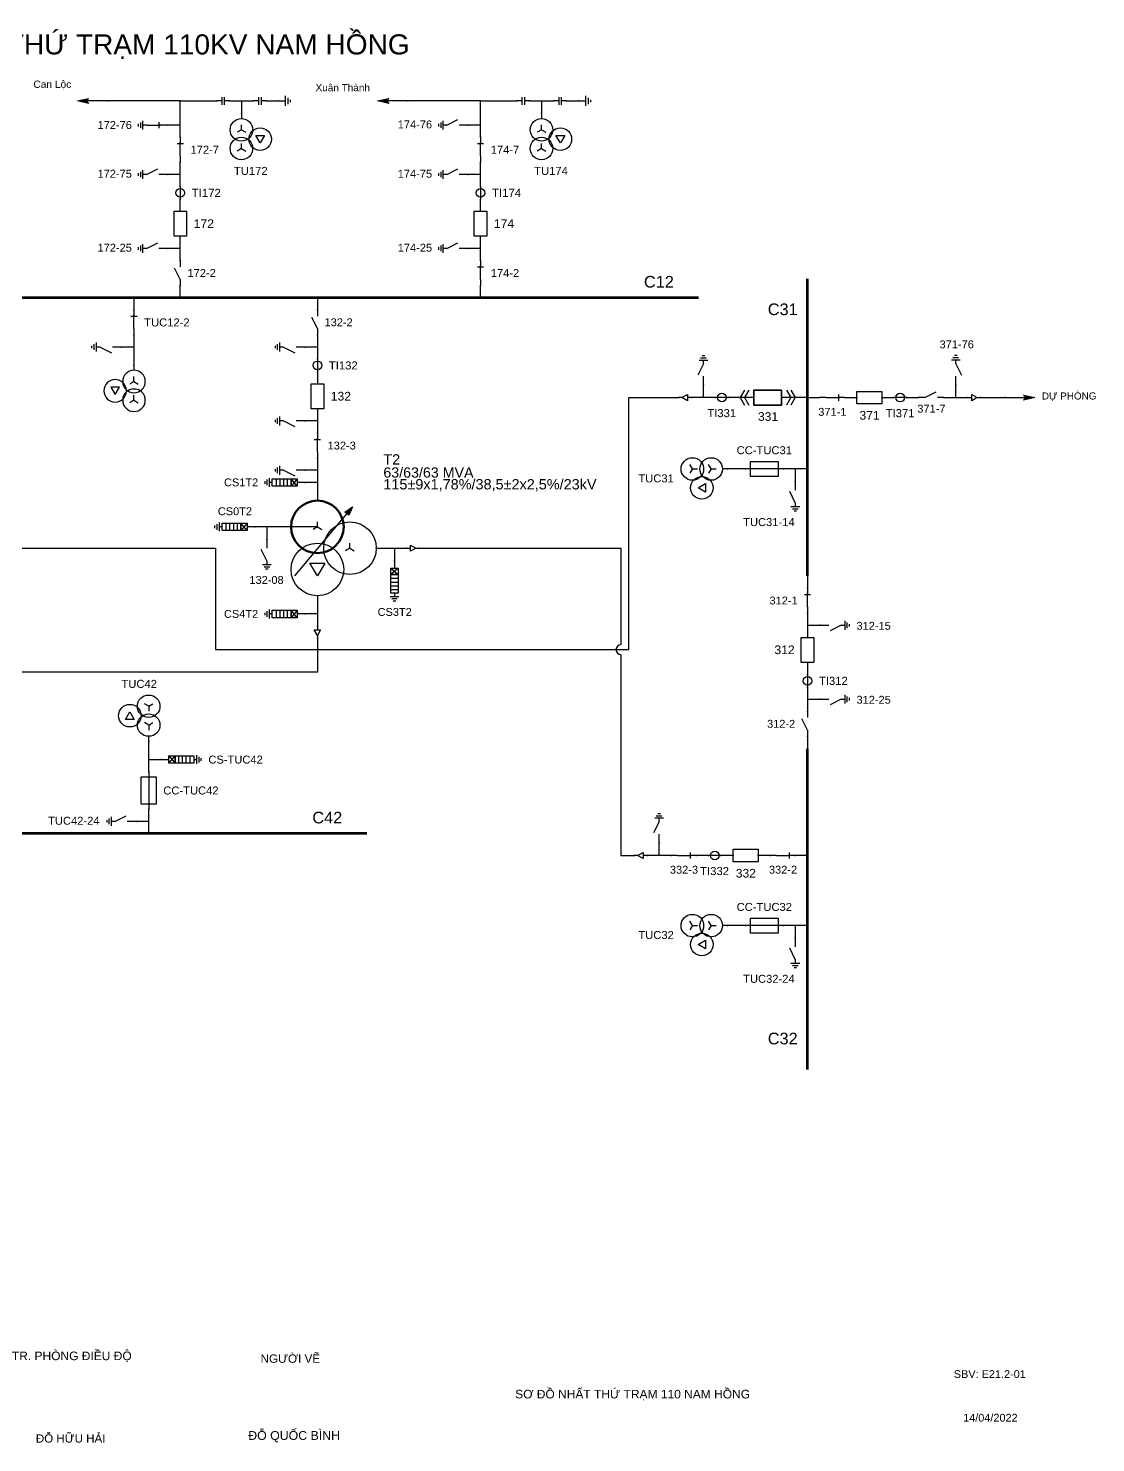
# Model space of a CAD drawing. Header units: millimetres. Extents: x -336 to 411, y 8 to 290.
# Drawn here: x 198.1 to 411.2, y 7.6 to 290.1 of the extents above; entities that cross this region are included whole.
import ezdxf

# ---------------------------------------------------------------- set-up
doc = ezdxf.new("R2010")
doc.units = ezdxf.units.MM
for name, color, linetype, lineweight in [('BUSBAR_110KV', 1, 'Continuous', 50), ('BUSBAR_22KV', 5, 'Continuous', 50), ('BUSBAR_35KV', 30, 'Continuous', 50), ('GROUND', 3, 'Continuous', 25), ('HV_110KV', 1, 'Continuous', 25), ('MV_22KV', 5, 'Continuous', 25), ('MV_35KV', 30, 'Continuous', 25)]:
    doc.layers.add(name, color=color, linetype=linetype, lineweight=lineweight)
doc.layers.add('SYM_PORTS', color=8, linetype='Continuous', plot=False)
doc.layers.add('TEXT', color=7, linetype='Continuous')
doc.styles.add('SLD_TEXT', font='arial.ttf')

# ---------------------------------------------------------------- blocks, each defined once
blk = doc.blocks.new('SYM_DISCONNECTOR_OPEN')
at = {"lineweight": 25}
for points in [[(0, -1.25), (-1.125, 1)], [(0, 2.5), (0, 1.25)], [(0, -1.25), (0, -2.5)]]:
    blk.add_lwpolyline(points, dxfattribs=at)
at = {"layer": 'SYM_PORTS'}
for p in [(0, 2.5), (0, -2.5)]:
    blk.add_point(p, dxfattribs=at)
blk.add_attdef('DEVICE_CODE', (1, -0.5), '', height=2)
blk = doc.blocks.new('SYM_EARTHING_SWITCH_OPEN')
at = {"lineweight": 25}
for points in [[(0, 3), (0, 1.25)], [(0, -1.25), (-1.125, 1)], [(-0.875, -2), (0.875, -2)], [(-0.5625, -2.4375), (0.5625, -2.4375)], [(0, -1.25), (0, -2)], [(-0.25, -2.875), (0.25, -2.875)]]:
    blk.add_lwpolyline(points, dxfattribs=at)
at = {"layer": 'SYM_PORTS'}
blk.add_point((0, 3), dxfattribs=at)
blk.add_attdef('DEVICE_CODE', (1.875, 0), '', height=2)
blk = doc.blocks.new('SYM_CIRCUIT_BREAKER')
at = {"lineweight": 25}
blk.add_lwpolyline([(-1.25, 2.5), (1.25, 2.5), (1.25, -2.5), (-1.25, -2.5)], close=True, dxfattribs=at)
at = {"layer": 'SYM_PORTS'}
for p in [(0, 2.5), (0, -2.5)]:
    blk.add_point(p, dxfattribs=at)
blk.add_attdef('DEVICE_CODE', (2.25, -0.5), '', height=2)
at = {"flags": 1}
blk.add_attdef('RATING', (2.25, -3.5), '', height=2, dxfattribs=at)
blk = doc.blocks.new('SYM_CURRENT_TRANSFORMER')
at = {"lineweight": 25}
blk.add_lwpolyline([(0, 1.25), (0, -1.25)], dxfattribs=at)
blk.add_circle((0, 0), 0.875, dxfattribs=at)
at = {"layer": 'SYM_PORTS'}
for p in [(0, 1.25), (0, -1.25)]:
    blk.add_point(p, dxfattribs=at)
blk.add_attdef('DEVICE_CODE', (1.875, -1.75), '', height=2)
at = {"flags": 1}
blk.add_attdef('RATIO', (1.875, -4.75), '', height=2, dxfattribs=at)
blk = doc.blocks.new('SYM_DISCONNECTOR_CLOSED')
at = {"lineweight": 25}
for points in [[(-0.625, 1.25), (0.625, 1.25)], [(0, 2.5), (0, 1.25)], [(0, -1.25), (0, 1.5)], [(0, -1.25), (0, -2.5)]]:
    blk.add_lwpolyline(points, dxfattribs=at)
at = {"layer": 'SYM_PORTS'}
for p in [(0, 2.5), (0, -2.5)]:
    blk.add_point(p, dxfattribs=at)
blk.add_attdef('DEVICE_CODE', (1.625, -0.5), '', height=2)
blk = doc.blocks.new('SYM_EARTHING_SWITCH_CLOSED')
at = {"lineweight": 25}
for points in [[(0, 3), (0, 1.25)], [(-0.625, 1.25), (0.625, 1.25)], [(0, -1.25), (0, 1.5)], [(-0.875, -2), (0.875, -2)], [(-0.5625, -2.4375), (0.5625, -2.4375)], [(0, -1.25), (0, -2)], [(-0.25, -2.875), (0.25, -2.875)]]:
    blk.add_lwpolyline(points, dxfattribs=at)
at = {"layer": 'SYM_PORTS'}
blk.add_point((0, 3), dxfattribs=at)
blk.add_attdef('DEVICE_CODE', (1.875, 0), '', height=2)
blk = doc.blocks.new('SYM_COUPLING_CAPACITOR')
at = {"lineweight": 25}
for points in [[(-0.75, 0.25), (0.75, 0.25)], [(0, 1.25), (0, 0.25)], [(-0.75, -0.25), (0.75, -0.25)], [(0, -0.25), (0, -1.25)]]:
    blk.add_lwpolyline(points, dxfattribs=at)
at = {"layer": 'SYM_PORTS'}
for p in [(0, 1.25), (0, -1.25)]:
    blk.add_point(p, dxfattribs=at)
blk.add_attdef('DEVICE_CODE', (1.75, -1.75), '', height=2)
blk = doc.blocks.new('SYM_VOLTAGE_TRANSFORMER')
at = {"lineweight": 25}
for points in [[(0, 4.625), (0, 3.625)], [(0, 1.375), (-0.8625, 0.875)], [(0, 1.375), (0, 2.375)], [(0, 1.375), (0.8625, 0.875)], [(0, -2.375), (-0.8625, -2.875)], [(0, -2.375), (0, -1.375)], [(0, -2.375), (0.8625, -2.875)]]:
    blk.add_lwpolyline(points, dxfattribs=at)
blk.add_lwpolyline([(2.875, 0.25), (4.625, 0.25), (3.75, -1.25)], close=True, dxfattribs=at)
for centre in [(0, 1.375), (3.75, -0.5), (0, -2.375)]:
    blk.add_circle(centre, 2.25, dxfattribs=at)
at = {"layer": 'SYM_PORTS'}
blk.add_point((0, 4.625), dxfattribs=at)
blk.add_attdef('DEVICE_CODE', (7, 1.625), '', height=2)
at = {"flags": 1}
blk.add_attdef('RATIO', (7, -1.375), '', height=2, dxfattribs=at)
blk = doc.blocks.new('SYM_GROUND_SYMBOL')
at = {"lineweight": 25}
for points in [[(0, 1.25), (0, -0.25)], [(-1, -0.25), (1, -0.25)], [(-0.625, -0.75), (0.625, -0.75)], [(-0.25, -1.25), (0.25, -1.25)]]:
    blk.add_lwpolyline(points, dxfattribs=at)
at = {"layer": 'SYM_PORTS'}
blk.add_point((0, 1.25), dxfattribs=at)
blk = doc.blocks.new('SYM_LINE_FEEDER_ARROW')
blk.add_hatch(color=7).paths.add_polyline_path([(0, -3), (-0.5, -0.75), (0, -1.25), (0.5, -0.75)])
at = {"lineweight": 25}
blk.add_lwpolyline([(0, 3), (0, -1.25)], dxfattribs=at)
blk.add_lwpolyline([(0, -3), (-0.5, -0.75), (0, -1.25), (0.5, -0.75)], close=True, dxfattribs=at)
at = {"layer": 'SYM_PORTS'}
blk.add_point((0, 3), dxfattribs=at)
blk.add_attdef('LINE_NAME', (1.5, 0), '', height=2)
blk = doc.blocks.new('SYM_SURGE_ARRESTER')
at = {"lineweight": 25}
for points in [[(0, 4), (0, 2.5)], [(-0.75, 2.5), (0.75, 1.25)], [(0.75, 2.5), (-0.75, 1.25)], [(-0.75, 0.5), (0.75, 0.5)], [(-0.75, -0.25), (0.75, -0.25)], [(-0.75, -1), (0.75, -1)], [(-0.75, -1.75), (0.75, -1.75)], [(0, -2.5), (0, -3.125)], [(-0.875, -3.125), (0.875, -3.125)], [(-0.5625, -3.5625), (0.5625, -3.5625)], [(-0.25, -4), (0.25, -4)]]:
    blk.add_lwpolyline(points, dxfattribs=at)
for points in [[(-0.75, 2.5), (0.75, 2.5), (0.75, 1.25), (-0.75, 1.25)], [(-0.75, 1.25), (0.75, 1.25), (0.75, -2.5), (-0.75, -2.5)]]:
    blk.add_lwpolyline(points, close=True, dxfattribs=at)
at = {"layer": 'SYM_PORTS'}
blk.add_point((0, 4), dxfattribs=at)
blk.add_attdef('DEVICE_CODE', (1.875, 1), '', height=2)
blk = doc.blocks.new('SYM_TRANSFORMER_3W')
blk.add_hatch(color=7).paths.add_polyline_path([(3.75, 8.25), (3.0125, 6.575), (2.2375, 7.225)])
at = {"lineweight": 25}
for points in [[(-7.75, -5.5), (3.0125, 7.35)], [(-3.25, 4.25), (-8.5, 4.25)], [(-3.25, 4.25), (-4.1125, 3.75)], [(-3.25, 4.25), (-3.25, 5.25)], [(-3.25, 4.25), (-2.3875, 3.75)], [(3.25, 0), (2.3875, -0.5)], [(3.25, 0), (3.25, 1)], [(3.25, 0), (4.1125, -0.5)]]:
    blk.add_lwpolyline(points, dxfattribs=at)
for points in [[(3.75, 8.25), (3.0125, 6.575), (2.2375, 7.225)], [(-4.75, -3), (-1.75, -3), (-3.25, -5.5)]]:
    blk.add_lwpolyline(points, close=True, dxfattribs=at)
at = {"lineweight": 50}
blk.add_circle((-3.25, 4.25), 5.25, dxfattribs=at)
at = {"lineweight": 25}
for centre in [(3.25, 0), (-3.25, -4.25)]:
    blk.add_circle(centre, 5.25, dxfattribs=at)
at = {"layer": 'SYM_PORTS'}
for p in [(-3.25, 9.5), (-8.5, 4.25), (8.5, 0), (-3.25, -9.5)]:
    blk.add_point(p, dxfattribs=at)
blk.add_attdef('DEVICE_CODE', (9.5, 6.5), '', height=2)
at = {"flags": 1}
for tag, p in [('POWER', (9.5, 3.5)), ('VOLTAGE_RATIO', (9.5, 0.5))]:
    blk.add_attdef(tag, p, '', height=2, dxfattribs=at)
blk = doc.blocks.new('SYM_CABLE_TERMINATION')
at = {"lineweight": 25}
blk.add_lwpolyline([(-0.625, 0.5), (0.625, 0.5), (0, -0.625)], close=True, dxfattribs=at)
for points in [[(0, 1.25), (0, 0.5)], [(0, -0.625), (0, -1.25)]]:
    blk.add_lwpolyline(points, dxfattribs=at)
at = {"layer": 'SYM_PORTS'}
for p in [(0, 1.25), (0, -1.25)]:
    blk.add_point(p, dxfattribs=at)
blk = doc.blocks.new('SYM_DRAWOUT_BREAKER')
at = {"lineweight": 25}
for points in [[(-1.5, 4.625), (0, 5.5), (1.5, 4.625)], [(-1.5, 3.75), (0, 4.625), (1.5, 3.75)], [(0, 5.5), (0, 2.75)], [(0, -2.75), (0, -5.5)], [(-1.5, -3.75), (0, -4.625), (1.5, -3.75)], [(-1.5, -4.625), (0, -5.5), (1.5, -4.625)]]:
    blk.add_lwpolyline(points, dxfattribs=at)
at = {"lineweight": 35}
blk.add_lwpolyline([(-1.5, 2.75), (1.5, 2.75), (1.5, -2.75), (-1.5, -2.75)], close=True, dxfattribs=at)
at = {"layer": 'SYM_PORTS'}
for p in [(0, 5.5), (0, -5.5)]:
    blk.add_point(p, dxfattribs=at)
blk.add_attdef('DEVICE_CODE', (2.5, 2.5), '', height=2)
at = {"flags": 1}
blk.add_attdef('RATING', (2.5, -0.5), '', height=2, dxfattribs=at)
blk = doc.blocks.new('SYM_FUSE_DISCONNECTOR')
at = {"lineweight": 25}
blk.add_lwpolyline([(0, 3.75), (0, -3.75)], dxfattribs=at)
blk.add_lwpolyline([(-1.5, 2.75), (1.5, 2.75), (1.5, -2.75), (-1.5, -2.75)], close=True, dxfattribs=at)
at = {"layer": 'SYM_PORTS'}
for p in [(0, 3.75), (0, -3.75)]:
    blk.add_point(p, dxfattribs=at)
blk.add_attdef('DEVICE_CODE', (2.5, 0.75), '', height=2)
at = {"flags": 1}
blk.add_attdef('RATING', (2.5, -2.25), '', height=2, dxfattribs=at)

msp = doc.modelspace()

# ---------------------------------------------------------------- linework, layer by layer
at = {"layer": 'BUSBAR_110KV', "const_width": 0.53}
msp.add_lwpolyline([(189.19, 236.28), (331.98, 236.28)], dxfattribs=at)
at = {"layer": 'BUSBAR_22KV', "const_width": 0.53}
msp.add_lwpolyline([(162.54, 129.28), (265.76, 129.28)], dxfattribs=at)
at = {"layer": 'BUSBAR_35KV', "const_width": 0.53}
for points in [[(353.68, 240.11), (353.68, 180.7)], [(353.68, 146.24), (353.68, 82.12)]]:
    msp.add_lwpolyline(points, dxfattribs=at)
at = {"layer": 'GROUND'}
for points in [[(245.57, 275.58), (247.99, 275.58)], [(305.51, 275.58), (307.94, 275.58)]]:
    msp.add_lwpolyline(points, dxfattribs=at)
at = {"layer": 'HV_110KV'}
for points in [[(228.45, 275.58), (213.91, 275.58)], [(228.45, 270.74), (228.45, 275.58)], [(228.45, 275.58), (235.72, 275.58)], [(238.22, 275.58), (240.65, 275.58)], [(240.65, 275.58), (240.65, 273.08)], [(240.65, 275.58), (243.07, 275.58)], [(288.4, 275.58), (273.86, 275.58)], [(288.4, 270.74), (288.4, 275.58)], [(288.4, 275.58), (295.67, 275.58)], [(298.17, 275.58), (300.59, 275.58)], [(300.59, 275.58), (300.59, 273.08)], [(300.59, 275.58), (303.01, 275.58)], [(228.45, 270.74), (225.94, 270.74)], [(228.45, 268.32), (228.45, 270.74)], [(288.4, 270.74), (285.89, 270.74)], [(288.4, 268.32), (288.4, 270.74)], [(228.45, 260.89), (228.45, 263.32)], [(288.4, 260.89), (288.4, 263.32)], [(228.45, 260.89), (225.94, 260.89)], [(228.45, 258.47), (228.45, 260.89)], [(288.4, 260.89), (285.89, 260.89)], [(288.4, 258.47), (288.4, 260.89)], [(228.45, 253.55), (228.45, 255.97)], [(288.4, 253.55), (288.4, 255.97)], [(228.45, 246.12), (225.94, 246.12)], [(228.45, 246.12), (228.45, 248.55)], [(228.45, 243.7), (228.45, 246.12)], [(288.4, 246.12), (285.89, 246.12)], [(288.4, 246.12), (288.4, 248.55)], [(288.4, 243.7), (288.4, 246.12)], [(228.45, 236.28), (228.45, 238.7)], [(288.4, 236.28), (288.4, 238.7)], [(219.21, 236.28), (219.21, 233.85)], [(255.83, 236.28), (255.83, 233.85)], [(219.21, 228.85), (219.21, 226.43)], [(255.83, 228.85), (255.83, 226.43)], [(219.21, 226.43), (216.7, 226.43)], [(219.21, 226.43), (219.21, 222.8)], [(255.83, 226.43), (253.32, 226.43)], [(255.83, 226.43), (255.83, 224.01)], [(255.83, 221.51), (255.83, 219.08)], [(255.83, 214.08), (255.83, 211.66)], [(255.83, 211.66), (253.32, 211.66)], [(255.83, 211.66), (255.83, 209.24)], [(255.83, 204.24), (255.83, 201.81)], [(255.83, 201.81), (253.32, 201.81)], [(255.83, 201.81), (255.83, 199.39)], [(255.83, 199.39), (253.32, 199.39)], [(255.83, 199.39), (255.83, 195.76)], [(245.74, 190.51), (243.31, 190.51)], [(250.58, 190.51), (245.74, 190.51)], [(245.74, 190.51), (245.74, 188)]]:
    msp.add_lwpolyline(points, dxfattribs=at)
at = {"layer": 'MV_22KV'}
for points in [[(255.83, 176.76), (255.83, 173.12)], [(255.83, 173.12), (253.32, 173.12)], [(255.83, 173.12), (255.83, 170.7)], [(255.83, 168.2), (255.83, 165.5), (255.83, 161.5), (180.57, 161.5), (180.57, 157.67), (180.57, 154.97)], [(222.14, 144.05), (222.14, 147.68)], [(222.14, 141.62), (222.14, 144.05)], [(222.14, 144.05), (224.65, 144.05)], [(222.14, 131.7), (222.14, 134.12)], [(222.14, 131.7), (219.63, 131.7)], [(222.14, 129.28), (222.14, 131.7)]]:
    msp.add_lwpolyline(points, dxfattribs=at)
at = {"layer": 'MV_35KV'}
for points in [[(332.91, 216.34), (332.91, 218.84)], [(383.29, 216.33), (383.29, 218.84)], [(104.43, 186.26), (107.13, 186.26), (235.5, 186.26), (235.5, 166), (318, 166), (318, 216.34), (325.28, 216.34), (327.98, 216.34)], [(332.91, 216.34), (330.48, 216.34)], [(335.33, 216.34), (332.91, 216.34)], [(340.25, 216.34), (337.83, 216.34)], [(353.68, 216.34), (351.25, 216.34)], [(353.68, 216.33), (356.1, 216.33)], [(361.1, 216.33), (363.52, 216.33)], [(368.52, 216.33), (370.94, 216.33)], [(373.44, 216.33), (375.87, 216.33)], [(380.87, 216.33), (383.29, 216.33)], [(383.29, 216.33), (385.71, 216.33)], [(388.21, 216.33), (393.06, 216.33)], [(341.33, 202.08), (337.69, 202.08)], [(351.25, 202.08), (348.83, 202.08)], [(353.68, 202.08), (351.25, 202.08)], [(351.25, 202.08), (351.25, 199.58)], [(267.58, 186.26), (271.22, 186.26)], [(271.22, 186.26), (271.22, 183.75)], [(271.22, 186.26), (273.64, 186.26)], [(353.68, 180.7), (353.68, 178.28)], [(353.68, 173.28), (353.68, 170.86)], [(353.68, 170.86), (356.18, 170.86)], [(353.68, 170.86), (353.68, 168.44)], [(353.68, 163.44), (353.68, 161.01)], [(353.68, 158.51), (353.68, 156.09)], [(353.68, 156.09), (356.18, 156.09)], [(353.68, 156.09), (353.68, 153.67)], [(353.68, 148.67), (353.68, 146.24)], [(324.06, 124.88), (324.06, 127.39)], [(324.06, 124.88), (321.64, 124.88)], [(326.48, 124.88), (324.06, 124.88)], [(333.91, 124.88), (331.48, 124.88)], [(338.83, 124.88), (336.41, 124.88)], [(346.25, 124.88), (343.83, 124.88)], [(353.68, 124.88), (351.25, 124.88)], [(341.33, 110.88), (337.69, 110.88)], [(351.25, 110.88), (348.83, 110.88)], [(353.68, 110.88), (351.25, 110.88)], [(351.25, 110.88), (351.25, 108.37)]]:
    msp.add_lwpolyline(points, dxfattribs=at)
msp.add_lwpolyline([(276.14, 186.26), (278.84, 186.26), (316.44, 186.26), (316.44, 167, 1), (316.44, 165), (316.44, 124.88), (319.14, 124.88)], format="xyb", dxfattribs=at)

# ---------------------------------------------------------------- block references
at = {"layer": 'GROUND'}
for name, p, rotation in [('SYM_COUPLING_CAPACITOR', (244.32, 275.58), 270), ('SYM_GROUND_SYMBOL', (249.24, 275.58), 90), ('SYM_COUPLING_CAPACITOR', (304.26, 275.58), 270), ('SYM_GROUND_SYMBOL', (309.19, 275.58), 90)]:
    msp.add_blockref(name, p, dxfattribs=dict(at, rotation=rotation))
at = {"layer": 'HV_110KV', "rotation": 270}
for name, p in [('SYM_LINE_FEEDER_ARROW', (210.91, 275.58)), ('SYM_COUPLING_CAPACITOR', (236.97, 275.58)), ('SYM_LINE_FEEDER_ARROW', (270.86, 275.58)), ('SYM_COUPLING_CAPACITOR', (296.92, 275.58))]:
    msp.add_blockref(name, p, dxfattribs=at)
at = {"layer": 'HV_110KV'}
ref = msp.add_blockref('SYM_EARTHING_SWITCH_CLOSED', (222.94, 270.74), dxfattribs=dict(at, rotation=270))
ref.add_attrib('DEVICE_CODE', '172-76', (211.93, 269.98), dxfattribs={"layer": 'TEXT', "height": 1.576, "style": 'SLD_TEXT'})
ref = msp.add_blockref('SYM_VOLTAGE_TRANSFORMER', (240.65, 268.45), dxfattribs=at)
ref.add_attrib('DEVICE_CODE', 'TU172', (239.16, 260.8), dxfattribs={"layer": 'TEXT', "height": 1.606, "style": 'SLD_TEXT'})
ref = msp.add_blockref('SYM_EARTHING_SWITCH_OPEN', (282.89, 270.74), dxfattribs=dict(at, rotation=270))
ref.add_attrib('DEVICE_CODE', '174-76', (271.87, 270.1), dxfattribs={"layer": 'TEXT', "height": 1.576, "style": 'SLD_TEXT'})
ref = msp.add_blockref('SYM_VOLTAGE_TRANSFORMER', (300.59, 268.45), dxfattribs=at)
ref.add_attrib('DEVICE_CODE', 'TU174', (299.1, 260.8), dxfattribs={"layer": 'TEXT', "height": 1.606, "style": 'SLD_TEXT'})
ref = msp.add_blockref('SYM_DISCONNECTOR_CLOSED', (228.45, 265.82), dxfattribs=at)
ref.add_attrib('DEVICE_CODE', '172-7', (230.49, 265.04), dxfattribs={"layer": 'TEXT', "height": 1.591, "style": 'SLD_TEXT'})
ref = msp.add_blockref('SYM_DISCONNECTOR_CLOSED', (288.4, 265.82), dxfattribs=at)
ref.add_attrib('DEVICE_CODE', '174-7', (290.44, 265.04), dxfattribs={"layer": 'TEXT', "height": 1.591, "style": 'SLD_TEXT'})
ref = msp.add_blockref('SYM_EARTHING_SWITCH_OPEN', (222.94, 260.89), dxfattribs=dict(at, rotation=270))
ref.add_attrib('DEVICE_CODE', '172-75', (211.93, 260.25), dxfattribs={"layer": 'TEXT', "height": 1.576, "style": 'SLD_TEXT'})
ref = msp.add_blockref('SYM_EARTHING_SWITCH_OPEN', (282.89, 260.89), dxfattribs=dict(at, rotation=270))
ref.add_attrib('DEVICE_CODE', '174-75', (271.87, 260.25), dxfattribs={"layer": 'TEXT', "height": 1.576, "style": 'SLD_TEXT'})
ref = msp.add_blockref('SYM_CURRENT_TRANSFORMER', (228.45, 257.22), dxfattribs=at)
ref.add_attrib('DEVICE_CODE', 'TI172', (230.74, 256.4), dxfattribs={"layer": 'TEXT', "height": 1.628, "style": 'SLD_TEXT'})
ref = msp.add_blockref('SYM_CURRENT_TRANSFORMER', (288.4, 257.22), dxfattribs=at)
ref.add_attrib('DEVICE_CODE', 'TI174', (290.69, 256.4), dxfattribs={"layer": 'TEXT', "height": 1.628, "style": 'SLD_TEXT'})
ref = msp.add_blockref('SYM_CIRCUIT_BREAKER', (228.45, 251.05), dxfattribs=at)
ref.add_attrib('DEVICE_CODE', '172', (231.12, 250.2), dxfattribs={"layer": 'TEXT', "height": 1.744, "style": 'SLD_TEXT'})
ref = msp.add_blockref('SYM_CIRCUIT_BREAKER', (288.4, 251.05), dxfattribs=at)
ref.add_attrib('DEVICE_CODE', '174', (291.06, 250.2), dxfattribs={"layer": 'TEXT', "height": 1.744, "style": 'SLD_TEXT'})
ref = msp.add_blockref('SYM_EARTHING_SWITCH_OPEN', (222.94, 246.12), dxfattribs=dict(at, rotation=270))
ref.add_attrib('DEVICE_CODE', '172-25', (211.93, 245.48), dxfattribs={"layer": 'TEXT', "height": 1.576, "style": 'SLD_TEXT'})
ref = msp.add_blockref('SYM_EARTHING_SWITCH_OPEN', (282.89, 246.12), dxfattribs=dict(at, rotation=270))
ref.add_attrib('DEVICE_CODE', '174-25', (271.87, 245.48), dxfattribs={"layer": 'TEXT', "height": 1.576, "style": 'SLD_TEXT'})
ref = msp.add_blockref('SYM_DISCONNECTOR_OPEN', (228.45, 241.2), dxfattribs=at)
ref.add_attrib('DEVICE_CODE', '172-2', (229.87, 240.42), dxfattribs={"layer": 'TEXT', "height": 1.591, "style": 'SLD_TEXT'})
ref = msp.add_blockref('SYM_DISCONNECTOR_CLOSED', (288.4, 241.2), dxfattribs=at)
ref.add_attrib('DEVICE_CODE', '174-2', (290.44, 240.42), dxfattribs={"layer": 'TEXT', "height": 1.591, "style": 'SLD_TEXT'})
ref = msp.add_blockref('SYM_DISCONNECTOR_CLOSED', (219.21, 231.35), dxfattribs=at)
ref.add_attrib('DEVICE_CODE', 'TUC12-2', (221.25, 230.55), dxfattribs={"layer": 'TEXT', "height": 1.599, "style": 'SLD_TEXT'})
ref = msp.add_blockref('SYM_DISCONNECTOR_OPEN', (255.83, 231.35), dxfattribs=at)
ref.add_attrib('DEVICE_CODE', '132-2', (257.25, 230.59), dxfattribs={"layer": 'TEXT', "height": 1.574, "style": 'SLD_TEXT'})
at = {"layer": 'HV_110KV', "xscale": -1, "rotation": 270}
for p in [(250.32, 226.43), (250.32, 211.66), (250.32, 201.81)]:
    msp.add_blockref('SYM_EARTHING_SWITCH_OPEN', p, dxfattribs=at)
at = {"layer": 'HV_110KV'}
ref = msp.add_blockref('SYM_EARTHING_SWITCH_OPEN', (213.7, 226.43), dxfattribs=dict(at, xscale=-1, rotation=270))
ref.add_attrib('DEVICE_CODE', 'TUC12-24', (199.12, 225.51), dxfattribs={"layer": 'TEXT', "extrusion": (0, 0, -1), "height": 1.594, "style": 'SLD_TEXT'})
ref = msp.add_blockref('SYM_CURRENT_TRANSFORMER', (255.83, 222.76), dxfattribs=at)
ref.add_attrib('DEVICE_CODE', 'TI132', (258.12, 221.95), dxfattribs={"layer": 'TEXT', "height": 1.611, "style": 'SLD_TEXT'})
ref = msp.add_blockref('SYM_VOLTAGE_TRANSFORMER', (219.21, 218.17), dxfattribs=dict(at, xscale=-1))
ref.add_attrib('DEVICE_CODE', 'TUC12', (213.77, 210.5), dxfattribs={"layer": 'TEXT', "extrusion": (0, 0, -1), "height": 1.601, "style": 'SLD_TEXT'})
ref = msp.add_blockref('SYM_CIRCUIT_BREAKER', (255.83, 216.58), dxfattribs=at)
ref.add_attrib('DEVICE_CODE', '132', (258.5, 215.75), dxfattribs={"layer": 'TEXT', "height": 1.729, "style": 'SLD_TEXT'})
ref = msp.add_blockref('SYM_DISCONNECTOR_CLOSED', (255.83, 206.74), dxfattribs=at)
ref.add_attrib('DEVICE_CODE', '132-3', (257.87, 205.97), dxfattribs={"layer": 'TEXT', "height": 1.574, "style": 'SLD_TEXT'})
ref = msp.add_blockref('SYM_TRANSFORMER_3W', (259.08, 186.26), dxfattribs=at)
ref.add_attrib('DEVICE_CODE', 'T2', (269, 202.96), dxfattribs={"layer": 'TEXT', "height": 2.062, "style": 'SLD_TEXT'})
ref = msp.add_blockref('SYM_SURGE_ARRESTER', (249.32, 199.39), dxfattribs=dict(at, rotation=270))
ref.add_attrib('DEVICE_CODE', 'CS1T2', (237.18, 198.62), dxfattribs={"layer": 'TEXT', "height": 1.57, "style": 'SLD_TEXT'})
ref = msp.add_blockref('SYM_SURGE_ARRESTER', (239.31, 190.51), dxfattribs=dict(at, rotation=270))
ref.add_attrib('DEVICE_CODE', 'CS0T2', (235.95, 192.85), dxfattribs={"layer": 'TEXT', "height": 1.57, "style": 'SLD_TEXT'})
ref = msp.add_blockref('SYM_EARTHING_SWITCH_OPEN', (245.74, 185), dxfattribs=at)
ref.add_attrib('DEVICE_CODE', '132-08', (242.25, 179.13), dxfattribs={"layer": 'TEXT', "height": 1.572, "style": 'SLD_TEXT'})
at = {"layer": 'MV_22KV'}
ref = msp.add_blockref('SYM_SURGE_ARRESTER', (249.32, 173.12), dxfattribs=dict(at, rotation=270))
ref.add_attrib('DEVICE_CODE', 'CS4T2', (237.18, 172.35), dxfattribs={"layer": 'TEXT', "height": 1.57, "style": 'SLD_TEXT'})
msp.add_blockref('SYM_CABLE_TERMINATION', (255.83, 169.45), dxfattribs=at)
ref = msp.add_blockref('SYM_VOLTAGE_TRANSFORMER', (222.14, 152.31), dxfattribs=dict(at, rotation=180))
ref.add_attrib('DEVICE_CODE', 'TUC42', (216.71, 158.36), dxfattribs={"layer": 'TEXT', "height": 1.601, "style": 'SLD_TEXT'})
ref = msp.add_blockref('SYM_SURGE_ARRESTER', (228.65, 144.05), dxfattribs=dict(at, rotation=90))
ref.add_attrib('DEVICE_CODE', 'CS-TUC42', (234.07, 143.25), dxfattribs={"layer": 'TEXT', "height": 1.588, "style": 'SLD_TEXT'})
ref = msp.add_blockref('SYM_FUSE_DISCONNECTOR', (222.14, 137.87), dxfattribs=at)
ref.add_attrib('DEVICE_CODE', 'CC-TUC42', (225.06, 137.07), dxfattribs={"layer": 'TEXT', "height": 1.598, "style": 'SLD_TEXT'})
ref = msp.add_blockref('SYM_EARTHING_SWITCH_OPEN', (216.63, 131.7), dxfattribs=dict(at, rotation=270))
ref.add_attrib('DEVICE_CODE', 'TUC42-24', (202.06, 131.03), dxfattribs={"layer": 'TEXT', "height": 1.594, "style": 'SLD_TEXT'})
at = {"layer": 'MV_35KV', "xscale": -1, "rotation": 180}
for p in [(332.91, 221.84), (324.06, 130.39)]:
    msp.add_blockref('SYM_EARTHING_SWITCH_OPEN', p, dxfattribs=at)
at = {"layer": 'MV_35KV'}
ref = msp.add_blockref('SYM_EARTHING_SWITCH_OPEN', (383.29, 221.84), dxfattribs=dict(at, rotation=180))
ref.add_attrib('DEVICE_CODE', '371-76', (380.05, 226.18), dxfattribs={"layer": 'TEXT', "height": 1.576, "style": 'SLD_TEXT'})
ref = msp.add_blockref('SYM_DRAWOUT_BREAKER', (345.75, 216.34), dxfattribs=dict(at, rotation=270))
ref.add_attrib('DEVICE_CODE', '331', (343.79, 211.69), dxfattribs={"layer": 'TEXT', "height": 1.729, "style": 'SLD_TEXT'})
ref = msp.add_blockref('SYM_CIRCUIT_BREAKER', (366.02, 216.33), dxfattribs=dict(at, rotation=270))
ref.add_attrib('DEVICE_CODE', '371', (364.06, 211.93), dxfattribs={"layer": 'TEXT', "height": 1.729, "style": 'SLD_TEXT'})
for name, p, rotation in [('SYM_CABLE_TERMINATION', (329.23, 216.34), 270), ('SYM_CABLE_TERMINATION', (386.96, 216.33), 90), ('SYM_LINE_FEEDER_ARROW', (396.06, 216.33), 90), ('SYM_CABLE_TERMINATION', (274.89, 186.26), 90), ('SYM_CABLE_TERMINATION', (320.39, 124.88), 270)]:
    msp.add_blockref(name, p, dxfattribs=dict(at, rotation=rotation))
ref = msp.add_blockref('SYM_CURRENT_TRANSFORMER', (336.58, 216.34), dxfattribs=dict(at, rotation=270))
ref.add_attrib('DEVICE_CODE', 'TI331', (333.68, 212.43), dxfattribs={"layer": 'TEXT', "height": 1.611, "style": 'SLD_TEXT'})
ref = msp.add_blockref('SYM_DISCONNECTOR_CLOSED', (358.6, 216.33), dxfattribs=dict(at, rotation=270))
ref.add_attrib('DEVICE_CODE', '371-1', (355.83, 212.7), dxfattribs={"layer": 'TEXT', "height": 1.578, "style": 'SLD_TEXT'})
ref = msp.add_blockref('SYM_CURRENT_TRANSFORMER', (372.19, 216.33), dxfattribs=dict(at, rotation=270))
ref.add_attrib('DEVICE_CODE', 'TI371', (369.29, 212.42), dxfattribs={"layer": 'TEXT', "height": 1.614, "style": 'SLD_TEXT'})
ref = msp.add_blockref('SYM_DISCONNECTOR_OPEN', (378.37, 216.33), dxfattribs=dict(at, rotation=270))
ref.add_attrib('DEVICE_CODE', '371-7', (375.6, 213.33), dxfattribs={"layer": 'TEXT', "height": 1.578, "style": 'SLD_TEXT'})
ref = msp.add_blockref('SYM_FUSE_DISCONNECTOR', (345.08, 202.08), dxfattribs=dict(at, rotation=270))
ref.add_attrib('DEVICE_CODE', 'CC-TUC31', (339.54, 205.02), dxfattribs={"layer": 'TEXT', "height": 1.598, "style": 'SLD_TEXT'})
ref = msp.add_blockref('SYM_VOLTAGE_TRANSFORMER', (333.07, 202.08), dxfattribs=dict(at, rotation=270))
ref.add_attrib('DEVICE_CODE', 'TUC31', (319.91, 199.4), dxfattribs={"layer": 'TEXT', "height": 1.601, "style": 'SLD_TEXT'})
ref = msp.add_blockref('SYM_EARTHING_SWITCH_OPEN', (351.25, 196.58), dxfattribs=at)
ref.add_attrib('DEVICE_CODE', 'TUC31-14', (340.84, 190.67), dxfattribs={"layer": 'TEXT', "height": 1.594, "style": 'SLD_TEXT'})
ref = msp.add_blockref('SYM_SURGE_ARRESTER', (271.22, 179.75), dxfattribs=at)
ref.add_attrib('DEVICE_CODE', 'CS3T2', (267.85, 172.74), dxfattribs={"layer": 'TEXT', "height": 1.57, "style": 'SLD_TEXT'})
ref = msp.add_blockref('SYM_DISCONNECTOR_CLOSED', (353.68, 175.78), dxfattribs=at)
ref.add_attrib('DEVICE_CODE', '312-1', (346.1, 175.02), dxfattribs={"layer": 'TEXT', "height": 1.574, "style": 'SLD_TEXT'})
ref = msp.add_blockref('SYM_EARTHING_SWITCH_OPEN', (359.18, 170.86), dxfattribs=dict(at, rotation=90))
ref.add_attrib('DEVICE_CODE', '312-15', (363.47, 169.97), dxfattribs={"layer": 'TEXT', "height": 1.572, "style": 'SLD_TEXT'})
ref = msp.add_blockref('SYM_CIRCUIT_BREAKER', (353.68, 165.94), dxfattribs=at)
ref.add_attrib('DEVICE_CODE', '312', (347.08, 165.1), dxfattribs={"layer": 'TEXT', "height": 1.729, "style": 'SLD_TEXT'})
ref = msp.add_blockref('SYM_CURRENT_TRANSFORMER', (353.68, 159.76), dxfattribs=at)
ref.add_attrib('DEVICE_CODE', 'TI312', (355.97, 158.96), dxfattribs={"layer": 'TEXT', "height": 1.611, "style": 'SLD_TEXT'})
ref = msp.add_blockref('SYM_EARTHING_SWITCH_OPEN', (359.18, 156.09), dxfattribs=dict(at, rotation=90))
ref.add_attrib('DEVICE_CODE', '312-25', (363.47, 155.2), dxfattribs={"layer": 'TEXT', "height": 1.572, "style": 'SLD_TEXT'})
ref = msp.add_blockref('SYM_DISCONNECTOR_OPEN', (353.68, 151.17), dxfattribs=at)
ref.add_attrib('DEVICE_CODE', '312-2', (345.6, 150.4), dxfattribs={"layer": 'TEXT', "height": 1.574, "style": 'SLD_TEXT'})
ref = msp.add_blockref('SYM_DISCONNECTOR_CLOSED', (328.98, 124.88), dxfattribs=dict(at, rotation=270))
ref.add_attrib('DEVICE_CODE', '332-3', (326.21, 121.26), dxfattribs={"layer": 'TEXT', "height": 1.574, "style": 'SLD_TEXT'})
ref = msp.add_blockref('SYM_CURRENT_TRANSFORMER', (335.16, 124.88), dxfattribs=dict(at, rotation=270))
ref.add_attrib('DEVICE_CODE', 'TI332', (332.25, 120.97), dxfattribs={"layer": 'TEXT', "height": 1.611, "style": 'SLD_TEXT'})
ref = msp.add_blockref('SYM_CIRCUIT_BREAKER', (341.33, 124.88), dxfattribs=dict(at, rotation=270))
ref.add_attrib('DEVICE_CODE', '332', (339.36, 120.48), dxfattribs={"layer": 'TEXT', "height": 1.729, "style": 'SLD_TEXT'})
ref = msp.add_blockref('SYM_DISCONNECTOR_CLOSED', (348.75, 124.88), dxfattribs=dict(at, rotation=270))
ref.add_attrib('DEVICE_CODE', '332-2', (345.98, 121.26), dxfattribs={"layer": 'TEXT', "height": 1.574, "style": 'SLD_TEXT'})
ref = msp.add_blockref('SYM_VOLTAGE_TRANSFORMER', (333.07, 110.88), dxfattribs=dict(at, rotation=270))
ref.add_attrib('DEVICE_CODE', 'TUC32', (319.91, 108.2), dxfattribs={"layer": 'TEXT', "height": 1.601, "style": 'SLD_TEXT'})
ref = msp.add_blockref('SYM_FUSE_DISCONNECTOR', (345.08, 110.88), dxfattribs=dict(at, rotation=270))
ref.add_attrib('DEVICE_CODE', 'CC-TUC32', (339.54, 113.81), dxfattribs={"layer": 'TEXT', "height": 1.598, "style": 'SLD_TEXT'})
ref = msp.add_blockref('SYM_EARTHING_SWITCH_OPEN', (351.25, 105.37), dxfattribs=at)
ref.add_attrib('DEVICE_CODE', 'TUC32-24', (340.84, 99.46), dxfattribs={"layer": 'TEXT', "height": 1.594, "style": 'SLD_TEXT'})

# ---------------------------------------------------------------- texts
at = {"layer": 'TEXT', "attachment_point": 7, "style": 'SLD_TEXT'}
for s, insert, char_height in [('SƠ ĐỒ NHẤT THỨ TRẠM 110KV NAM HỒNG', (156.93, 283.98), 4.0117), ('Can Lộc', (199.12, 277.87), 1.454), ('Xuân Thành', (255.46, 277.5), 1.427), ('C12', (321.03, 238.26), 2.331), ('C31', (345.75, 232.77), 2.331), ('DỰ PHÒNG', (400.48, 215.64), 1.413), ('63/63/63 MVA', (269, 200.33), 2.0335), ('115±9x1,78%/38,5±2x2,5%/23kV', (269, 197.61), 2.0622), ('C42', (254.82, 131.26), 2.331), ('C32', (345.75, 87.13), 2.331), ('TR. PHÒNG ĐIỀU ĐỘ', (194.83, 23.72), 1.7125), ('NGƯỜI VẼ', (244.48, 23.55), 1.668), ('SBV: E21.2-01', (382.89, 20.52), 1.556), ('SƠ ĐỒ NHẤT THỨ TRẠM 110 NAM HỒNG', (295.32, 16.08), 1.7126), ('14/04/2022', (384.76, 11.8), 1.555), ('ĐỖ HỮU HẢI', (199.62, 7.61), 1.651), ('ĐỖ QUỐC BÌNH', (242.02, 7.69), 1.7616)]:
    msp.add_mtext(s, dxfattribs=dict(at, insert=insert, char_height=char_height))

doc.saveas('drawing.dxf')
